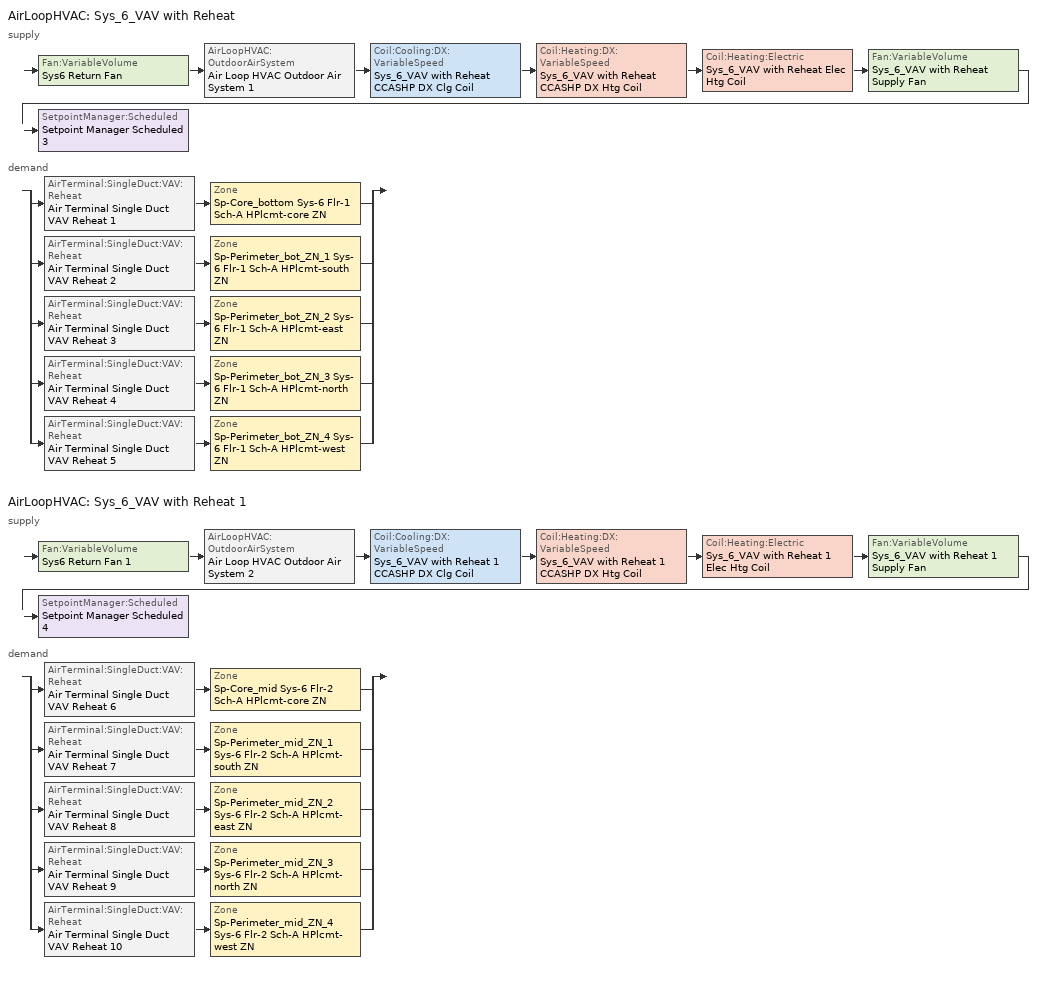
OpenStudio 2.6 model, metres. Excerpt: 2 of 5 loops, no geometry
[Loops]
AirLoopHVAC 'Sys_6_VAV with Reheat'
 supply: Fan:VariableVolume 'Sys6 Return Fan' > AirLoopHVAC:OutdoorAirSystem 'Air Loop HVAC Outdoor Air System 1' > Coil:Cooling:DX:VariableSpeed 'Sys_6_VAV with Reheat CCASHP DX Clg Coil' > Coil:Heating:DX:VariableSpeed 'Sys_6_VAV with Reheat CCASHP DX Htg Coil' > Coil:Heating:Electric 'Sys_6_VAV with Reheat Elec Htg Coil' > Fan:VariableVolume 'Sys_6_VAV with Reheat Supply Fan' > SetpointManager:Scheduled 'Setpoint Manager Scheduled 3'
 demand: split
  | AirTerminal:SingleDuct:VAV:Reheat 'Air Terminal Single Duct VAV Reheat 1' > Zone 'Sp-Core_bottom Sys-6 Flr-1 Sch-A HPlcmt-core ZN'
  | AirTerminal:SingleDuct:VAV:Reheat 'Air Terminal Single Duct VAV Reheat 2' > Zone 'Sp-Perimeter_bot_ZN_1 Sys-6 Flr-1 Sch-A HPlcmt-south ZN'
  | AirTerminal:SingleDuct:VAV:Reheat 'Air Terminal Single Duct VAV Reheat 3' > Zone 'Sp-Perimeter_bot_ZN_2 Sys-6 Flr-1 Sch-A HPlcmt-east ZN'
  | AirTerminal:SingleDuct:VAV:Reheat 'Air Terminal Single Duct VAV Reheat 4' > Zone 'Sp-Perimeter_bot_ZN_3 Sys-6 Flr-1 Sch-A HPlcmt-north ZN'
  | AirTerminal:SingleDuct:VAV:Reheat 'Air Terminal Single Duct VAV Reheat 5' > Zone 'Sp-Perimeter_bot_ZN_4 Sys-6 Flr-1 Sch-A HPlcmt-west ZN'
AirLoopHVAC 'Sys_6_VAV with Reheat 1'
 supply: Fan:VariableVolume 'Sys6 Return Fan 1' > AirLoopHVAC:OutdoorAirSystem 'Air Loop HVAC Outdoor Air System 2' > Coil:Cooling:DX:VariableSpeed 'Sys_6_VAV with Reheat 1 CCASHP DX Clg Coil' > Coil:Heating:DX:VariableSpeed 'Sys_6_VAV with Reheat 1 CCASHP DX Htg Coil' > Coil:Heating:Electric 'Sys_6_VAV with Reheat 1 Elec Htg Coil' > Fan:VariableVolume 'Sys_6_VAV with Reheat 1 Supply Fan' > SetpointManager:Scheduled 'Setpoint Manager Scheduled 4'
 demand: split
  | AirTerminal:SingleDuct:VAV:Reheat 'Air Terminal Single Duct VAV Reheat 6' > Zone 'Sp-Core_mid Sys-6 Flr-2 Sch-A HPlcmt-core ZN'
  | AirTerminal:SingleDuct:VAV:Reheat 'Air Terminal Single Duct VAV Reheat 7' > Zone 'Sp-Perimeter_mid_ZN_1 Sys-6 Flr-2 Sch-A HPlcmt-south ZN'
  | AirTerminal:SingleDuct:VAV:Reheat 'Air Terminal Single Duct VAV Reheat 8' > Zone 'Sp-Perimeter_mid_ZN_2 Sys-6 Flr-2 Sch-A HPlcmt-east ZN'
  | AirTerminal:SingleDuct:VAV:Reheat 'Air Terminal Single Duct VAV Reheat 9' > Zone 'Sp-Perimeter_mid_ZN_3 Sys-6 Flr-2 Sch-A HPlcmt-north ZN'
  | AirTerminal:SingleDuct:VAV:Reheat 'Air Terminal Single Duct VAV Reheat 10' > Zone 'Sp-Perimeter_mid_ZN_4 Sys-6 Flr-2 Sch-A HPlcmt-west ZN'
[Sizing:Zone] Zone Cooling Design Supply Air Temperature Input Method=SupplyAirTemperature; Zone Cooling Design Supply Air Temperature {C}=13; Zone Cooling Design Supply Air Temperature Difference {deltaC}=11.11; Zone Heating Design Supply Air Temperature Input Method=SupplyAirTemperature; Zone Heating Design Supply Air Temperature {C}=43; Zone Heating Design Supply Air Temperature Difference {deltaC}=11.11; Zone Cooling Design Supply Air Humidity Ratio {kg-H2O/kg-air}=0.0085; Zone Heating Design Supply Air Humidity Ratio {kg-H2O/kg-air}=0.008; Zone Heating Sizing Factor=1.3; Zone Cooling Sizing Factor=1.1; Cooling Design Air Flow Method=DesignDay; Heating Design Air Flow Method=DesignDay; Account for Dedicated Outdoor Air System=No; Dedicated Outdoor Air System Control Strategy=NeutralSupplyAir; Dedicated Outdoor Air Low Setpoint Temperature for Design {C}=autosize; Dedicated Outdoor Air High Setpoint Temperature for Design {C}=autosize
Sp-Perimeter_bot_ZN_3 Sys-6 Flr-1 Sch-A HPlcmt-north ZN; Sp-Perimeter_bot_ZN_2 Sys-6 Flr-1 Sch-A HPlcmt-east ZN; Sp-Perimeter_bot_ZN_4 Sys-6 Flr-1 Sch-A HPlcmt-west ZN; Sp-Perimeter_bot_ZN_1 Sys-6 Flr-1 Sch-A HPlcmt-south ZN; Sp-Core_bottom Sys-6 Flr-1 Sch-A HPlcmt-core ZN; Sp-Perimeter_mid_ZN_3 Sys-6 Flr-2 Sch-A HPlcmt-north ZN; Sp-Perimeter_mid_ZN_2 Sys-6 Flr-2 Sch-A HPlcmt-east ZN; Sp-Perimeter_mid_ZN_4 Sys-6 Flr-2 Sch-A HPlcmt-west ZN; Sp-Perimeter_mid_ZN_1 Sys-6 Flr-2 Sch-A HPlcmt-south ZN; Sp-Core_mid Sys-6 Flr-2 Sch-A HPlcmt-core ZN
[Zone equipment]
Sp-Perimeter_bot_ZN_3 Sys-6 Flr-1 Sch-A HPlcmt-north ZN: Air Terminal Single Duct VAV Reheat 4, Sp-Perimeter_bot_ZN_3 Sys-6 Flr-1 Sch-A HPlcmt-north ZN Elec Baseboard
Sp-Perimeter_bot_ZN_2 Sys-6 Flr-1 Sch-A HPlcmt-east ZN: Air Terminal Single Duct VAV Reheat 3, Sp-Perimeter_bot_ZN_2 Sys-6 Flr-1 Sch-A HPlcmt-east ZN Elec Baseboard
Sp-Perimeter_bot_ZN_4 Sys-6 Flr-1 Sch-A HPlcmt-west ZN: Air Terminal Single Duct VAV Reheat 5, Sp-Perimeter_bot_ZN_4 Sys-6 Flr-1 Sch-A HPlcmt-west ZN Elec Baseboard
Sp-Perimeter_bot_ZN_1 Sys-6 Flr-1 Sch-A HPlcmt-south ZN: Air Terminal Single Duct VAV Reheat 2, Sp-Perimeter_bot_ZN_1 Sys-6 Flr-1 Sch-A HPlcmt-south ZN Elec Baseboard
Sp-Core_bottom Sys-6 Flr-1 Sch-A HPlcmt-core ZN: Air Terminal Single Duct VAV Reheat 1, Sp-Core_bottom Sys-6 Flr-1 Sch-A HPlcmt-core ZN Elec Baseboard
Sp-Perimeter_mid_ZN_3 Sys-6 Flr-2 Sch-A HPlcmt-north ZN: Air Terminal Single Duct VAV Reheat 9, Sp-Perimeter_mid_ZN_3 Sys-6 Flr-2 Sch-A HPlcmt-north ZN Elec Baseboard
Sp-Perimeter_mid_ZN_2 Sys-6 Flr-2 Sch-A HPlcmt-east ZN: Air Terminal Single Duct VAV Reheat 8, Sp-Perimeter_mid_ZN_2 Sys-6 Flr-2 Sch-A HPlcmt-east ZN Elec Baseboard
Sp-Perimeter_mid_ZN_4 Sys-6 Flr-2 Sch-A HPlcmt-west ZN: Air Terminal Single Duct VAV Reheat 10, Sp-Perimeter_mid_ZN_4 Sys-6 Flr-2 Sch-A HPlcmt-west ZN Elec Baseboard
Sp-Perimeter_mid_ZN_1 Sys-6 Flr-2 Sch-A HPlcmt-south ZN: Air Terminal Single Duct VAV Reheat 7, Sp-Perimeter_mid_ZN_1 Sys-6 Flr-2 Sch-A HPlcmt-south ZN Elec Baseboard
Sp-Core_mid Sys-6 Flr-2 Sch-A HPlcmt-core ZN: Air Terminal Single Duct VAV Reheat 6, Sp-Core_mid Sys-6 Flr-2 Sch-A HPlcmt-core ZN Elec Baseboard
[AirLoopHVAC] Design Supply Air Flow Rate {m3/s}=AutoSize
Name | Availability Schedule
Sys_6_VAV with Reheat | Sys_6_VAV with Reheat Occ Sch
Sys_6_VAV with Reheat 1 | Sys_6_VAV with Reheat 1 Occ Sch
[Sizing:System] Type of Load to Size On=Sensible; Design Outdoor Air Flow Rate {m3/s}=Autosize; Minimum System Air Flow Ratio=0.3; Preheat Design Temperature {C}=7; Preheat Design Humidity Ratio {kg-H2O/kg-Air}=0.008; Precool Design Temperature {C}=12.8; Precool Design Humidity Ratio {kg-H2O/kg-Air}=0.008; Central Cooling Design Supply Air Temperature {C}=13; Central Heating Design Supply Air Temperature {C}=13.1; Sizing Option=NonCoincident; 100% Outdoor Air in Cooling=No; 100% Outdoor Air in Heating=No; Central Cooling Design Supply Air Humidity Ratio {kg-H2O/kg-Air}=0.0085; Central Heating Design Supply Air Humidity Ratio {kg-H2O/kg-Air}=0.008; Cooling Design Air Flow Method=DesignDay; Cooling Design Air Flow Rate {m3/s}=0; Heating Design Air Flow Method=DesignDay; Heating Design Air Flow Rate {m3/s}=0; System Outdoor Air Method=ZoneSum; Zone Maximum Outdoor Air Fraction=1; Cooling Supply Air Flow Rate Per Floor Area {m3/s-m2}=0.00996765; Cooling Fraction of Autosized Cooling Supply Air Flow Rate=1; Cooling Supply Air Flow Rate Per Unit Cooling Capacity {m3/s-W}=3.94755e-05; Heating Supply Air Flow Rate Per Floor Area {m3/s-m2}=0.00996765; Heating Fraction of Autosized Heating Supply Air Flow Rate=1; Heating Fraction of Autosized Cooling Supply Air Flow Rate=1; Heating Supply Air Flow Rate Per Unit Heating Capacity {m3/s-W}=3.15882e-05; Cooling Design Capacity Method=CoolingDesignCapacity; Cooling Design Capacity {W}=autosize; Cooling Design Capacity Per Floor Area {W/m2}=234.7; Fraction of Autosized Cooling Design Capacity=1; Heating Design Capacity Method=HeatingDesignCapacity; Heating Design Capacity {W}=autosize; Heating Design Capacity Per Floor Area {W/m2}=157; Fraction of Autosized Heating Design Capacity=1; Central Cooling Capacity Control Method=OnOff
Sys_6_VAV with Reheat; Sys_6_VAV with Reheat 1
[Fan:VariableVolume] Availability Schedule=Always On Discrete; Maximum Flow Rate {m3/s}=Autosize; Fan Power Minimum Flow Rate Input Method=Fraction; Fan Power Minimum Flow Fraction=0.68; Fan Power Minimum Air Flow Rate {m3/s}=0; Motor In Airstream Fraction=1; Fan Power Coefficient 1=-2.4176; Fan Power Coefficient 2=9.5874; Fan Power Coefficient 3=-11.559; Fan Power Coefficient 4=5.4009; Fan Power Coefficient 5=0
Name | Fan Efficiency | Pressure Rise {Pa} | Motor Efficiency
Sys6 Return Fan; Sys6 Return Fan 1 | 0.299975 | 250 | 0.4615
Sys_6_VAV with Reheat 1 Supply Fan; Sys_6_VAV with Reheat Supply Fan | 0.549965 | 1000 | 0.8461
[Controller:OutdoorAir] Minimum Outdoor Air Flow Rate {m3/s}=autosize; Maximum Outdoor Air Flow Rate {m3/s}=Autosize; Economizer Control Type=DifferentialEnthalpy; Economizer Control Action Type=ModulateFlow; Lockout Type=NoLockout; Minimum Limit Type=FixedMinimum; High Humidity Control=No; Heat Recovery Bypass Control Type=BypassWhenOAFlowGreaterThanMinimum
Name | Minimum Outdoor Air Schedule | Controller Mechanical Ventilation
Controller Outdoor Air 1 | Sys_6_VAV with Reheat Occ Sch | Controller Mechanical Ventilation 1
Controller Outdoor Air 2 | Sys_6_VAV with Reheat 1 Occ Sch | Controller Mechanical Ventilation 2
[Controller:MechanicalVentilation] Availability Schedule=Always On Discrete; System Outdoor Air Method=ZoneSum
Controller Mechanical Ventilation 1; Controller Mechanical Ventilation 2
[AirLoopHVAC:OutdoorAirSystem]
Name | Controller
Air Loop HVAC Outdoor Air System 1 | Controller Outdoor Air 1
Air Loop HVAC Outdoor Air System 2 | Controller Outdoor Air 2
[SetpointManager:Scheduled] Control Variable=Temperature
Name | Schedule
Setpoint Manager Scheduled 3 | Supply Air Temp
Setpoint Manager Scheduled 4 | Supply Air Temp 1
[AirTerminal:SingleDuct:VAV:Reheat] Availability Schedule=Always On Discrete; Maximum Air Flow Rate {m3/s}=AutoSize; Zone Minimum Air Flow Input Method=Constant; Constant Minimum Air Flow Fraction=0.3; Maximum Hot Water or Steam Flow Rate {m3/s}=AutoSize; Minimum Hot Water or Steam Flow Rate {m3/s}=0; Convergence Tolerance=0.001; Damper Heating Action=Normal; Maximum Flow per Zone Floor Area During Reheat {m3/s-m2}=AutoSize; Maximum Flow Fraction During Reheat=0.5; Maximum Reheat Air Temperature {C}=43; Control For Outdoor Air=No
Name | Fixed Minimum Air Flow Rate {m3/s} | Reheat Coil
Air Terminal Single Duct VAV Reheat 1 | 1.96707 | Coil Heating Electric 11
Air Terminal Single Duct VAV Reheat 2 | 0.414676 | Coil Heating Electric 12
Air Terminal Single Duct VAV Reheat 3 | 0.262524 | Coil Heating Electric 13
Air Terminal Single Duct VAV Reheat 4 | 0.414676 | Coil Heating Electric 14
Air Terminal Single Duct VAV Reheat 5 | 0.262507 | Coil Heating Electric 15
Air Terminal Single Duct VAV Reheat 6 | 1.96707 | Coil Heating Electric 6
Air Terminal Single Duct VAV Reheat 7 | 0.414676 | Coil Heating Electric 7
Air Terminal Single Duct VAV Reheat 8 | 0.262524 | Coil Heating Electric 8
Air Terminal Single Duct VAV Reheat 9 | 0.414676 | Coil Heating Electric 9
Air Terminal Single Duct VAV Reheat 10 | 0.262507 | Coil Heating Electric 10
[Coil:Cooling:DX:VariableSpeed] Nominal Speed Level=1; Rated Air Flow Rate At Selected Nominal Speed Level {m3/s}=autosize; Nominal Time for Condensate to Begin Leaving the Coil {s}=0; Initial Moisture Evaporation Rate Divided by Steady-State AC Latent Capacity=0; Condenser Type=AirCooled; Evaporative Condenser Pump Rated Power Consumption {W}=0; Crankcase Heater Capacity {W}=1e-06; Maximum Outdoor Dry-Bulb Temperature for Crankcase Heater Operation {C}=10; Basin Heater Capacity {W/K}=1e-06; Basin Heater Setpoint Temperature {C}=2
Name | Gross Rated Total Cooling Capacity At Selected Nominal Speed Level {W} | Energy Part Load Fraction Curve
Sys_6_VAV with Reheat 1 CCASHP DX Clg Coil | 88839.1 | Mitsubishi Hyper Heating VRF CPLFFPLR curve 1
Sys_6_VAV with Reheat CCASHP DX Clg Coil | 86235.1 | Mitsubishi Hyper Heating VRF CPLFFPLR curve 2
[Coil:Heating:Electric] Availability Schedule=Always On Discrete
Sys_6_VAV with Reheat 1 Elec Htg Coil; Sys_6_VAV with Reheat Elec Htg Coil; Coil Heating Electric 6; Coil Heating Electric 7; Coil Heating Electric 8; Coil Heating Electric 9; Coil Heating Electric 10; Coil Heating Electric 11; Coil Heating Electric 12; Coil Heating Electric 13; Coil Heating Electric 14; Coil Heating Electric 15
[Coil:Heating:DX:VariableSpeed] Nominal Speed Level=1; Rated Air Flow Rate At Selected Nominal Speed Level {m3/s}=autosize; Minimum Outdoor Dry-Bulb Temperature for Compressor Operation {C}=-20; Maximum Outdoor Dry-Bulb Temperature for Defrost Operation {C}=5; Crankcase Heater Capacity {W}=1e-06; Maximum Outdoor Dry-Bulb Temperature for Crankcase Heater Operation {C}=10; Defrost Strategy=resistive; Defrost Control=timed; Defrost Time Period Fraction=0; Resistive Defrost Heater Capacity {W}=1e-06
Name | Rated Heating Capacity At Selected Nominal Speed Level {W} | Energy Part Load Fraction Curve
Sys_6_VAV with Reheat 1 CCASHP DX Htg Coil | 88839.1 | Mitsubishi Hyper Heating VRF HPLFFPLR curve 1
Sys_6_VAV with Reheat CCASHP DX Htg Coil | 86235.1 | Mitsubishi Hyper Heating VRF HPLFFPLR curve 2
[ZoneHVAC:Baseboard:Convective:Electric] Availability Schedule=Always On Discrete; Efficiency=1
Name | Nominal Capacity {W}
Sp-Core_mid Sys-6 Flr-2 Sch-A HPlcmt-core ZN Elec Baseboard | 9958.71
Sp-Perimeter_mid_ZN_1 Sys-6 Flr-2 Sch-A HPlcmt-south ZN Elec Baseboard | 9692.47
Sp-Perimeter_mid_ZN_2 Sys-6 Flr-2 Sch-A HPlcmt-east ZN Elec Baseboard | 6477.78
Sp-Perimeter_mid_ZN_3 Sys-6 Flr-2 Sch-A HPlcmt-north ZN Elec Baseboard | 9563.34
Sp-Perimeter_mid_ZN_4 Sys-6 Flr-2 Sch-A HPlcmt-west ZN Elec Baseboard | 6477.71
Sp-Core_bottom Sys-6 Flr-1 Sch-A HPlcmt-core ZN Elec Baseboard | 4558.56
Sp-Perimeter_bot_ZN_1 Sys-6 Flr-1 Sch-A HPlcmt-south ZN Elec Baseboard | 8964.18
Sp-Perimeter_bot_ZN_2 Sys-6 Flr-1 Sch-A HPlcmt-east ZN Elec Baseboard | 6023.26
Sp-Perimeter_bot_ZN_3 Sys-6 Flr-1 Sch-A HPlcmt-north ZN Elec Baseboard | 8847.33
Sp-Perimeter_bot_ZN_4 Sys-6 Flr-1 Sch-A HPlcmt-west ZN Elec Baseboard | 6023.2
[Schedule:Ruleset]
Name | Default Day Schedule | Summer Design Day Schedule | Winter Design Day Schedule
Supply Air Temp | Supply Air Temp Default
Supply Air Temp 1 | Supply Air Temp Default 1
Sys_6_VAV with Reheat Occ Sch | Sys_6_VAV with Reheat Occ Sch Default | Sys_6_VAV with Reheat Occ Sch Summer Design Day | Sys_6_VAV with Reheat Occ Sch Winter Design Day
Sys_6_VAV with Reheat 1 Occ Sch | Sys_6_VAV with Reheat 1 Occ Sch Default | Sys_6_VAV with Reheat 1 Occ Sch Summer Design Day | Sys_6_VAV with Reheat 1 Occ Sch Winter Design Day
[Schedule:Day]
Supply Air Temp Default; Supply Air Temp Default 1: 24, 0, 13
Sys_6_VAV with Reheat Occ Sch Default; Sys_6_VAV with Reheat Occ Sch Winter Design Day; Sys_6_VAV with Reheat Occ Sch Summer Design Day; Sys_6_VAV with Reheat 1 Occ Sch Default; Sys_6_VAV with Reheat 1 Occ Sch Winter Design Day; Sys_6_VAV with Reheat 1 Occ Sch Summer Design Day: 24, 0, 1
Sys_6_VAV with Reheat Occ Sch Monday; Sys_6_VAV with Reheat Occ Sch Tuesday; Sys_6_VAV with Reheat Occ Sch Wednesday; Sys_6_VAV with Reheat Occ Sch Thursday; Sys_6_VAV with Reheat Occ Sch Friday; Sys_6_VAV with Reheat 1 Occ Sch Monday; Sys_6_VAV with Reheat 1 Occ Sch Tuesday; Sys_6_VAV with Reheat 1 Occ Sch Wednesday; Sys_6_VAV with Reheat 1 Occ Sch Thursday; Sys_6_VAV with Reheat 1 Occ Sch Friday: 8, 0, 0, 19, 0, 1, 24, 0, 0
Sys_6_VAV with Reheat Occ Sch Saturday; Sys_6_VAV with Reheat Occ Sch Sunday; Sys_6_VAV with Reheat 1 Occ Sch Saturday; Sys_6_VAV with Reheat 1 Occ Sch Sunday: 24, 0, 0
[Schedule:Rule] Date Specification Type=DateRange; Start Month=1; Start Day=1; End Month=12
Name | Schedule Ruleset | Rule Order | Day Schedule | Apply Monday | End Day | Apply Tuesday | Apply Wednesday | Apply Thursday | Apply Friday | Apply Saturday | Apply Sunday
Sys_6_VAV with Reheat Occ Sch Monday Rule | Sys_6_VAV with Reheat Occ Sch | 6 | Sys_6_VAV with Reheat Occ Sch Monday | Yes | 25
Sys_6_VAV with Reheat Occ Sch Tuesday Rule | Sys_6_VAV with Reheat Occ Sch | 5 | Sys_6_VAV with Reheat Occ Sch Tuesday |  | 26 | Yes
Sys_6_VAV with Reheat Occ Sch Wednesday Rule | Sys_6_VAV with Reheat Occ Sch | 4 | Sys_6_VAV with Reheat Occ Sch Wednesday |  | 27 |  | Yes
Sys_6_VAV with Reheat Occ Sch Thursday Rule | Sys_6_VAV with Reheat Occ Sch | 3 | Sys_6_VAV with Reheat Occ Sch Thursday |  | 28 |  |  | Yes
Sys_6_VAV with Reheat Occ Sch Friday Rule | Sys_6_VAV with Reheat Occ Sch | 2 | Sys_6_VAV with Reheat Occ Sch Friday |  | 29 |  |  |  | Yes
Sys_6_VAV with Reheat Occ Sch Saturday Rule | Sys_6_VAV with Reheat Occ Sch | 1 | Sys_6_VAV with Reheat Occ Sch Saturday |  | 30 |  |  |  |  | Yes
Sys_6_VAV with Reheat Occ Sch Sunday Rule | Sys_6_VAV with Reheat Occ Sch | 0 | Sys_6_VAV with Reheat Occ Sch Sunday |  | 31 |  |  |  |  |  | Yes
Sys_6_VAV with Reheat 1 Occ Sch Monday Rule | Sys_6_VAV with Reheat 1 Occ Sch | 6 | Sys_6_VAV with Reheat 1 Occ Sch Monday | Yes | 25
Sys_6_VAV with Reheat 1 Occ Sch Tuesday Rule | Sys_6_VAV with Reheat 1 Occ Sch | 5 | Sys_6_VAV with Reheat 1 Occ Sch Tuesday |  | 26 | Yes
Sys_6_VAV with Reheat 1 Occ Sch Wednesday Rule | Sys_6_VAV with Reheat 1 Occ Sch | 4 | Sys_6_VAV with Reheat 1 Occ Sch Wednesday |  | 27 |  | Yes
Sys_6_VAV with Reheat 1 Occ Sch Thursday Rule | Sys_6_VAV with Reheat 1 Occ Sch | 3 | Sys_6_VAV with Reheat 1 Occ Sch Thursday |  | 28 |  |  | Yes
Sys_6_VAV with Reheat 1 Occ Sch Friday Rule | Sys_6_VAV with Reheat 1 Occ Sch | 2 | Sys_6_VAV with Reheat 1 Occ Sch Friday |  | 29 |  |  |  | Yes
Sys_6_VAV with Reheat 1 Occ Sch Saturday Rule | Sys_6_VAV with Reheat 1 Occ Sch | 1 | Sys_6_VAV with Reheat 1 Occ Sch Saturday |  | 30 |  |  |  |  | Yes
Sys_6_VAV with Reheat 1 Occ Sch Sunday Rule | Sys_6_VAV with Reheat 1 Occ Sch | 0 | Sys_6_VAV with Reheat 1 Occ Sch Sunday |  | 31 |  |  |  |  |  | Yes
[Schedule:Constant]
Always On Discrete: Value=1
[Table:MultiVariableLookup]
Mitsubishi Hyper Heating VRF CPLFFPLR curve 1; Mitsubishi Hyper Heating VRF CPLFFPLR curve 2: LinearInterpolationOfTable, 2, cubic, SingleLineIndependentVariableWithMatrix, 1, 0, 1, Dimensionless, Dimensionless, 1, 0.1, 0.865, 0.2, 0.88, 0.3, 0.895, 0.4, 0.91, 0.5, 1.154, 0.6, 1.144, 0.7, 1.119, 0.8, 1.087, 0.9, 1.052, 1, 1.015
Mitsubishi Hyper Heating VRF HPLFFPLR curve 1; Mitsubishi Hyper Heating VRF HPLFFPLR curve 2: LinearInterpolationOfTable, 2, cubic, SingleLineIndependentVariableWithMatrix, 1, 0, 1, Dimensionless, Dimensionless, 1, 0.1, 0.865, 0.2, 0.88, 0.3, 0.895, 0.4, 0.91, 0.5, 0.856226, 0.6, 0.918821, 0.7, 0.958967, 0.8, 0.983081, 0.9, 0.996186, 1, 1.00203
